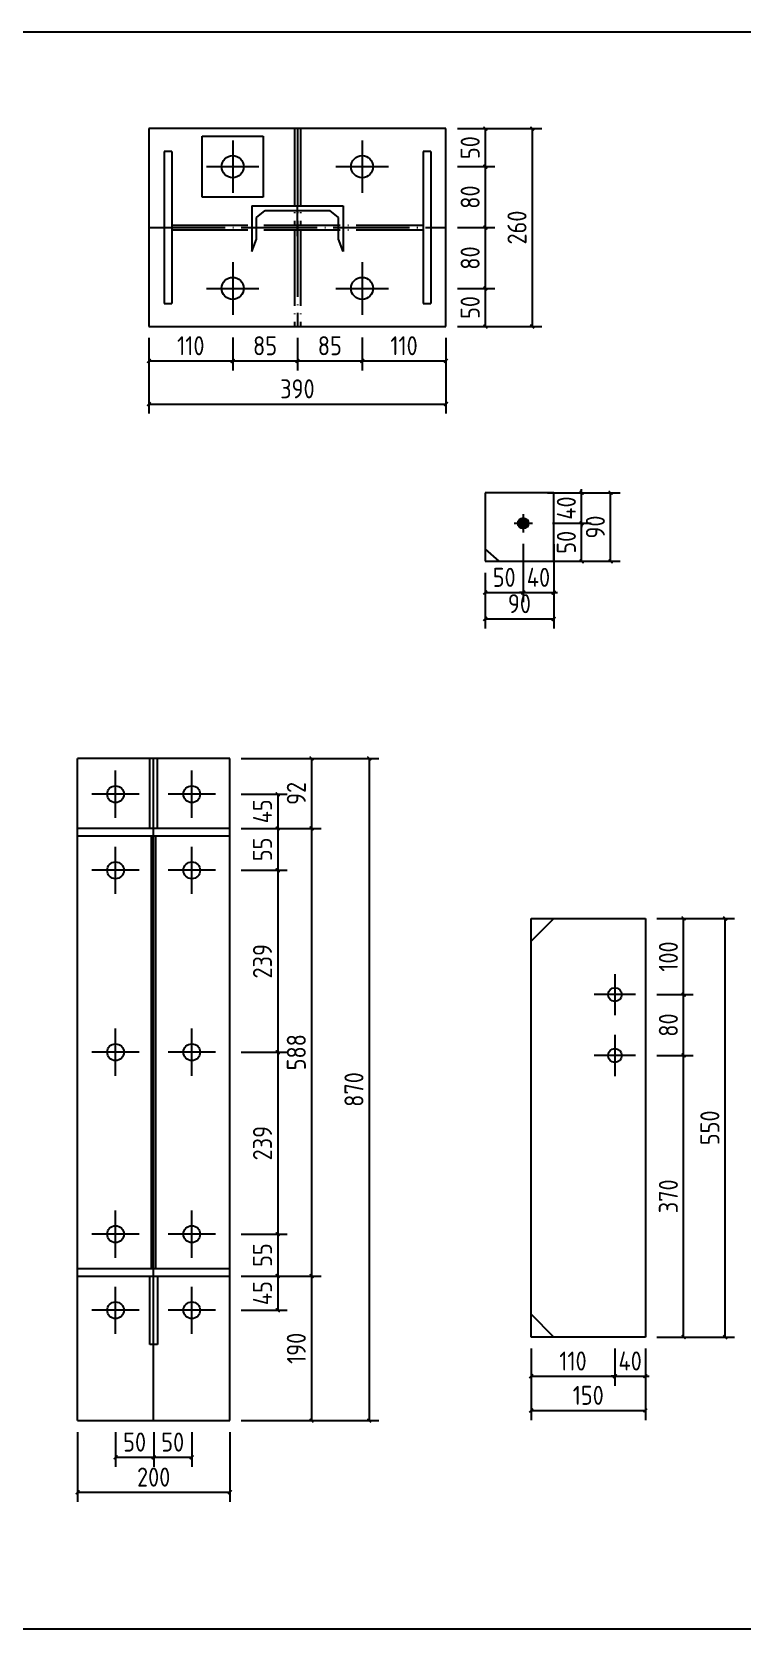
# Model space of a CAD drawing. Extents: x 810015 to 1451442, y -271755 to 145013.
# Drawn here: x 911806 to 930453, y 21887 to 63852 of the extents above; entities that cross this region are included whole.
import ezdxf

# ---------------------------------------------------------------- set-up
doc = ezdxf.new("R2010")
doc.units = 0
doc.header["$LTSCALE"] = 1000
doc.header["$MEASUREMENT"] = 0
doc.linetypes.add('DOTE', pattern=[2.42, 2, -0.2, 0.02, -0.2])
doc.styles.get("Standard").update_dxf_attribs({"font": 'gbenor.shx', "bigfont": 'gbcbig.shx'})
doc.dimstyles.get("Standard").update_dxf_attribs({"dimscale": 100, "dimtxt": 2.5, "dimasz": 1, "dimexe": 2.5, "dimexo": 3, "dimgap": 1.5, "dimtad": 1, "dimdec": 0, "dimzin": 0, "dimdsep": 46, "dimtxsty": 'Standard', "dimblk": 'ARCHTICK', "dimcen": 0.09, "dimadec": 0, "dimazin": 0, "dimtfac": 1, "dimtdec": 0, "dimtix": 1, "dimtmove": 2, "dimatfit": 3, "dimfxl": 1, "dimtolj": 1, "dimtzin": 0, "dimarcsym": 0})

# ---------------------------------------------------------------- blocks, each defined once
blk = doc.blocks.new('_ArchTick')
at = {"color": 0, "linetype": 'ByBlock', "const_width": 0.4}
blk.add_lwpolyline([(-0.5, -0.5), (0.5, 0.5)], dxfattribs=at)
blk = doc.blocks.new('*D1010')
at = {"color": 0, "lineweight": -2}
for p, q in [((925477, 50942), (926489, 50942)), ((926239, 49942), (926239, 50942)), ((925477, 49942), (926489, 49942))]:
    blk.add_line(p, q, dxfattribs=at)
at = {"layer": 'Defpoints', "color": 0}
for p in [(925177, 50942), (926239, 50942), (925177, 49942)]:
    blk.add_point(p, dxfattribs=at)
at = {"color": 0, "lineweight": -2, "xscale": 100, "yscale": 100, "zscale": 100}
for p, rotation in [((926239, 50942), 90), ((926239, 49942), 270)]:
    blk.add_blockref('_ArchTick', p, dxfattribs=dict(at, rotation=rotation))
at = {"color": 0, "insert": (925839, 50442), "char_height": 500, "attachment_point": 5, "rotation": 90}
blk.add_mtext('\\A1;50', dxfattribs=at)
blk = doc.blocks.new('*D1011')
at = {"color": 0, "lineweight": -2}
for p, q in [((925347, 51742), (926489, 51742)), ((926239, 51742), (926239, 51842)), ((926239, 50942), (926239, 51742)), ((925985, 50942), (925989, 50942)), ((926239, 50942), (926239, 50842))]:
    blk.add_line(p, q, dxfattribs=at)
at = {"layer": 'Defpoints', "color": 0}
for p in [(925047, 51742), (926239, 51742), (926285, 50942)]:
    blk.add_point(p, dxfattribs=at)
at = {"color": 0, "lineweight": -2, "xscale": 100, "yscale": 100, "zscale": 100}
for p, rotation in [((926239, 51742), 270), ((926239, 50942), 90)]:
    blk.add_blockref('_ArchTick', p, dxfattribs=dict(at, rotation=rotation))
at = {"color": 0, "insert": (925839, 51342), "char_height": 500, "attachment_point": 5, "rotation": 90}
blk.add_mtext('\\A1;40', dxfattribs=at)
blk = doc.blocks.new('*D1012')
at = {"color": 0, "lineweight": -2}
for p, q in [((924707, 50402), (924707, 48871)), ((923707, 49642), (923707, 48871)), ((923707, 49121), (924707, 49121))]:
    blk.add_line(p, q, dxfattribs=at)
at = {"layer": 'Defpoints', "color": 0}
for p in [(924707, 50702), (923707, 49942), (924707, 49121)]:
    blk.add_point(p, dxfattribs=at)
at = {"color": 0, "lineweight": -2, "xscale": 100, "yscale": 100, "zscale": 100, "rotation": 180}
blk.add_blockref('_ArchTick', (923707, 49121), dxfattribs=at)
at = {"color": 0, "lineweight": -2, "xscale": 100, "yscale": 100, "zscale": 100}
blk.add_blockref('_ArchTick', (924707, 49121), dxfattribs=at)
at = {"color": 0, "insert": (924207, 49521), "char_height": 500, "attachment_point": 5}
blk.add_mtext('\\A1;50', dxfattribs=at)
blk = doc.blocks.new('*D1013')
at = {"color": 0, "lineweight": -2}
for p, q in [((924707, 50402), (924707, 48871)), ((925507, 50389), (925507, 48871)), ((924707, 49121), (924607, 49121)), ((924707, 49121), (925507, 49121)), ((925507, 49121), (925607, 49121))]:
    blk.add_line(p, q, dxfattribs=at)
at = {"layer": 'Defpoints', "color": 0}
for p in [(924707, 50702), (925507, 50689), (925507, 49121)]:
    blk.add_point(p, dxfattribs=at)
at = {"color": 0, "lineweight": -2, "xscale": 100, "yscale": 100, "zscale": 100}
blk.add_blockref('_ArchTick', (924707, 49121), dxfattribs=at)
at = {"color": 0, "lineweight": -2, "xscale": 100, "yscale": 100, "zscale": 100, "rotation": 180}
blk.add_blockref('_ArchTick', (925507, 49121), dxfattribs=at)
at = {"color": 0, "insert": (925107, 49521), "char_height": 500, "attachment_point": 5}
blk.add_mtext('\\A1;40', dxfattribs=at)
blk = doc.blocks.new('*D294')
at = {"color": 0, "lineweight": -2}
for p, q in [((923707, 49642), (923707, 48179)), ((925507, 49789), (925507, 48179)), ((923707, 48429), (925507, 48429))]:
    blk.add_line(p, q, dxfattribs=at)
at = {"layer": 'Defpoints', "color": 0}
for p in [(923707, 49942), (925507, 50089), (925507, 48429)]:
    blk.add_point(p, dxfattribs=at)
at = {"color": 0, "lineweight": -2, "xscale": 100, "yscale": 100, "zscale": 100, "rotation": 180}
blk.add_blockref('_ArchTick', (923707, 48429), dxfattribs=at)
at = {"color": 0, "lineweight": -2, "xscale": 100, "yscale": 100, "zscale": 100}
blk.add_blockref('_ArchTick', (925507, 48429), dxfattribs=at)
at = {"color": 0, "insert": (924607, 48829), "char_height": 500, "attachment_point": 5}
blk.add_mtext('\\A1;90', dxfattribs=at)
blk = doc.blocks.new('*D1014')
at = {"color": 0, "lineweight": -2}
for p, q in [((925655, 51742), (927251, 51742)), ((927001, 49942), (927001, 51742)), ((925655, 49942), (927251, 49942))]:
    blk.add_line(p, q, dxfattribs=at)
at = {"layer": 'Defpoints', "color": 0}
for p in [(925355, 51742), (927001, 51742), (925355, 49942)]:
    blk.add_point(p, dxfattribs=at)
at = {"color": 0, "lineweight": -2, "xscale": 100, "yscale": 100, "zscale": 100}
for p, rotation in [((927001, 51742), 90), ((927001, 49942), 270)]:
    blk.add_blockref('_ArchTick', p, dxfattribs=dict(at, rotation=rotation))
at = {"color": 0, "insert": (926601, 50842), "char_height": 500, "attachment_point": 5, "rotation": 90}
blk.add_mtext('\\A1;90', dxfattribs=at)
blk = doc.blocks.new('*D1020')
at = {"color": 0, "lineweight": -2}
for p, q in [((917302, 43823), (918509, 43823)), ((918259, 43823), (918259, 42923)), ((917302, 42923), (918509, 42923))]:
    blk.add_line(p, q, dxfattribs=at)
at = {"layer": 'Defpoints', "color": 0}
for p in [(917002, 43823), (917002, 42923), (918259, 42923)]:
    blk.add_point(p, dxfattribs=at)
at = {"color": 0, "lineweight": -2, "xscale": 100, "yscale": 100, "zscale": 100}
for p, rotation in [((918259, 43823), 90), ((918259, 42923), 270)]:
    blk.add_blockref('_ArchTick', p, dxfattribs=dict(at, rotation=rotation))
at = {"color": 0, "insert": (917859, 43373), "char_height": 500, "attachment_point": 5, "rotation": 90}
blk.add_mtext('\\A1;45', dxfattribs=at)
blk = doc.blocks.new('*D1021')
at = {"color": 0, "lineweight": -2}
for p, q in [((917302, 42923), (918509, 42923)), ((918259, 42923), (918259, 41823)), ((917302, 41823), (918509, 41823))]:
    blk.add_line(p, q, dxfattribs=at)
at = {"layer": 'Defpoints', "color": 0}
for p in [(917002, 42923), (917002, 41823), (918259, 41823)]:
    blk.add_point(p, dxfattribs=at)
at = {"color": 0, "lineweight": -2, "xscale": 100, "yscale": 100, "zscale": 100}
for p, rotation in [((918259, 42923), 90), ((918259, 41823), 270)]:
    blk.add_blockref('_ArchTick', p, dxfattribs=dict(at, rotation=rotation))
at = {"color": 0, "insert": (917859, 42373), "char_height": 500, "attachment_point": 5, "rotation": 90}
blk.add_mtext('\\A1;55', dxfattribs=at)
blk = doc.blocks.new('*D296')
at = {"color": 0, "lineweight": -2}
for p, q in [((917302, 41823), (918509, 41823)), ((918259, 41823), (918259, 37043)), ((917302, 37043), (918509, 37043))]:
    blk.add_line(p, q, dxfattribs=at)
at = {"layer": 'Defpoints', "color": 0}
for p in [(917002, 41823), (917002, 37043), (918259, 37043)]:
    blk.add_point(p, dxfattribs=at)
at = {"color": 0, "lineweight": -2, "xscale": 100, "yscale": 100, "zscale": 100}
for p, rotation in [((918259, 41823), 90), ((918259, 37043), 270)]:
    blk.add_blockref('_ArchTick', p, dxfattribs=dict(at, rotation=rotation))
at = {"color": 0, "insert": (917859, 39433), "char_height": 500, "attachment_point": 5, "rotation": 90}
blk.add_mtext('\\A1;239', dxfattribs=at)
blk = doc.blocks.new('*D297')
at = {"color": 0, "lineweight": -2}
for p, q in [((917302, 37043), (918509, 37043)), ((918259, 37043), (918259, 32263)), ((917302, 32263), (918509, 32263))]:
    blk.add_line(p, q, dxfattribs=at)
at = {"layer": 'Defpoints', "color": 0}
for p in [(917002, 37043), (917002, 32263), (918259, 32263)]:
    blk.add_point(p, dxfattribs=at)
at = {"color": 0, "lineweight": -2, "xscale": 100, "yscale": 100, "zscale": 100}
for p, rotation in [((918259, 37043), 90), ((918259, 32263), 270)]:
    blk.add_blockref('_ArchTick', p, dxfattribs=dict(at, rotation=rotation))
at = {"color": 0, "insert": (917859, 34653), "char_height": 500, "attachment_point": 5, "rotation": 90}
blk.add_mtext('\\A1;239', dxfattribs=at)
blk = doc.blocks.new('*D1022')
at = {"color": 0, "lineweight": -2}
for p, q in [((917302, 32263), (918509, 32263)), ((918259, 32263), (918259, 31163)), ((917302, 31163), (918509, 31163))]:
    blk.add_line(p, q, dxfattribs=at)
at = {"layer": 'Defpoints', "color": 0}
for p in [(917002, 32263), (917002, 31163), (918259, 31163)]:
    blk.add_point(p, dxfattribs=at)
at = {"color": 0, "lineweight": -2, "xscale": 100, "yscale": 100, "zscale": 100}
for p, rotation in [((918259, 32263), 90), ((918259, 31163), 270)]:
    blk.add_blockref('_ArchTick', p, dxfattribs=dict(at, rotation=rotation))
at = {"color": 0, "insert": (917859, 31713), "char_height": 500, "attachment_point": 5, "rotation": 90}
blk.add_mtext('\\A1;55', dxfattribs=at)
blk = doc.blocks.new('*D1023')
at = {"color": 0, "lineweight": -2}
for p, q in [((917302, 31163), (918509, 31163)), ((918259, 31163), (918259, 30263)), ((917302, 30263), (918509, 30263))]:
    blk.add_line(p, q, dxfattribs=at)
at = {"layer": 'Defpoints', "color": 0}
for p in [(917002, 31163), (917002, 30263), (918259, 30263)]:
    blk.add_point(p, dxfattribs=at)
at = {"color": 0, "lineweight": -2, "xscale": 100, "yscale": 100, "zscale": 100}
for p, rotation in [((918259, 31163), 90), ((918259, 30263), 270)]:
    blk.add_blockref('_ArchTick', p, dxfattribs=dict(at, rotation=rotation))
at = {"color": 0, "insert": (917859, 30713), "char_height": 500, "attachment_point": 5, "rotation": 90}
blk.add_mtext('\\A1;45', dxfattribs=at)
blk = doc.blocks.new('*D1024')
at = {"color": 0, "lineweight": -2}
for p, q in [((917302, 44763), (919398, 44763)), ((919148, 44763), (919148, 42923)), ((917302, 42923), (919398, 42923))]:
    blk.add_line(p, q, dxfattribs=at)
at = {"layer": 'Defpoints', "color": 0}
for p in [(917002, 44763), (917002, 42923), (919148, 42923)]:
    blk.add_point(p, dxfattribs=at)
at = {"color": 0, "lineweight": -2, "xscale": 100, "yscale": 100, "zscale": 100}
for p, rotation in [((919148, 44763), 90), ((919148, 42923), 270)]:
    blk.add_blockref('_ArchTick', p, dxfattribs=dict(at, rotation=rotation))
at = {"color": 0, "insert": (918748, 43843), "char_height": 500, "attachment_point": 5, "rotation": 90}
blk.add_mtext('\\A1;92', dxfattribs=at)
blk = doc.blocks.new('*D298')
at = {"color": 0, "lineweight": -2}
for p, q in [((917302, 42923), (919398, 42923)), ((919148, 42923), (919148, 31163)), ((917302, 31163), (919398, 31163))]:
    blk.add_line(p, q, dxfattribs=at)
at = {"layer": 'Defpoints', "color": 0}
for p in [(917002, 42923), (917002, 31163), (919148, 31163)]:
    blk.add_point(p, dxfattribs=at)
at = {"color": 0, "lineweight": -2, "xscale": 100, "yscale": 100, "zscale": 100}
for p, rotation in [((919148, 42923), 90), ((919148, 31163), 270)]:
    blk.add_blockref('_ArchTick', p, dxfattribs=dict(at, rotation=rotation))
at = {"color": 0, "insert": (918748, 37043), "char_height": 500, "attachment_point": 5, "rotation": 90}
blk.add_mtext('\\A1;588', dxfattribs=at)
blk = doc.blocks.new('*D1025')
at = {"color": 0, "lineweight": -2}
for p, q in [((917302, 31163), (919398, 31163)), ((919148, 31163), (919148, 27363)), ((917302, 27363), (919398, 27363))]:
    blk.add_line(p, q, dxfattribs=at)
at = {"layer": 'Defpoints', "color": 0}
for p in [(917002, 31163), (917002, 27363), (919148, 27363)]:
    blk.add_point(p, dxfattribs=at)
at = {"color": 0, "lineweight": -2, "xscale": 100, "yscale": 100, "zscale": 100}
for p, rotation in [((919148, 31163), 90), ((919148, 27363), 270)]:
    blk.add_blockref('_ArchTick', p, dxfattribs=dict(at, rotation=rotation))
at = {"color": 0, "insert": (918748, 29263), "char_height": 500, "attachment_point": 5, "rotation": 90}
blk.add_mtext('\\A1;190', dxfattribs=at)
blk = doc.blocks.new('*D1026')
at = {"color": 0, "lineweight": -2}
for p, q in [((914002, 27063), (914002, 26150)), ((915002, 27063), (915002, 26150)), ((914002, 26400), (915002, 26400))]:
    blk.add_line(p, q, dxfattribs=at)
at = {"layer": 'Defpoints', "color": 0}
for p in [(914002, 27363), (915002, 27363), (915002, 26400)]:
    blk.add_point(p, dxfattribs=at)
at = {"color": 0, "lineweight": -2, "xscale": 100, "yscale": 100, "zscale": 100, "rotation": 180}
blk.add_blockref('_ArchTick', (914002, 26400), dxfattribs=at)
at = {"color": 0, "lineweight": -2, "xscale": 100, "yscale": 100, "zscale": 100}
blk.add_blockref('_ArchTick', (915002, 26400), dxfattribs=at)
at = {"color": 0, "insert": (914502, 26800), "char_height": 500, "attachment_point": 5}
blk.add_mtext('\\A1;50', dxfattribs=at)
blk = doc.blocks.new('*D1027')
at = {"color": 0, "lineweight": -2}
for p, q in [((915002, 27063), (915002, 26150)), ((916002, 27063), (916002, 26150)), ((915002, 26400), (916002, 26400))]:
    blk.add_line(p, q, dxfattribs=at)
at = {"layer": 'Defpoints', "color": 0}
for p in [(915002, 27363), (916002, 27363), (916002, 26400)]:
    blk.add_point(p, dxfattribs=at)
at = {"color": 0, "lineweight": -2, "xscale": 100, "yscale": 100, "zscale": 100, "rotation": 180}
blk.add_blockref('_ArchTick', (915002, 26400), dxfattribs=at)
at = {"color": 0, "lineweight": -2, "xscale": 100, "yscale": 100, "zscale": 100}
blk.add_blockref('_ArchTick', (916002, 26400), dxfattribs=at)
at = {"color": 0, "insert": (915502, 26800), "char_height": 500, "attachment_point": 5}
blk.add_mtext('\\A1;50', dxfattribs=at)
blk = doc.blocks.new('*D1028')
at = {"color": 0, "lineweight": -2}
for p, q in [((914877, 55812), (914877, 54957)), ((917077, 55812), (917077, 54957)), ((914877, 55207), (917077, 55207))]:
    blk.add_line(p, q, dxfattribs=at)
at = {"layer": 'Defpoints', "color": 0}
for p in [(914877, 56112), (917077, 56112), (917077, 55207)]:
    blk.add_point(p, dxfattribs=at)
at = {"color": 0, "lineweight": -2, "xscale": 100, "yscale": 100, "zscale": 100, "rotation": 180}
blk.add_blockref('_ArchTick', (914877, 55207), dxfattribs=at)
at = {"color": 0, "lineweight": -2, "xscale": 100, "yscale": 100, "zscale": 100}
blk.add_blockref('_ArchTick', (917077, 55207), dxfattribs=at)
at = {"color": 0, "insert": (915977, 55607), "char_height": 500, "attachment_point": 5}
blk.add_mtext('\\A1;110', dxfattribs=at)
blk = doc.blocks.new('*D1029')
at = {"color": 0, "lineweight": -2}
for p, q in [((917077, 55822), (917077, 54957)), ((918777, 55812), (918777, 54957)), ((917077, 55207), (918777, 55207))]:
    blk.add_line(p, q, dxfattribs=at)
at = {"layer": 'Defpoints', "color": 0}
for p in [(917077, 56122), (918777, 56112), (918777, 55207)]:
    blk.add_point(p, dxfattribs=at)
at = {"color": 0, "lineweight": -2, "xscale": 100, "yscale": 100, "zscale": 100, "rotation": 180}
blk.add_blockref('_ArchTick', (917077, 55207), dxfattribs=at)
at = {"color": 0, "lineweight": -2, "xscale": 100, "yscale": 100, "zscale": 100}
blk.add_blockref('_ArchTick', (918777, 55207), dxfattribs=at)
at = {"color": 0, "insert": (917927, 55607), "char_height": 500, "attachment_point": 5}
blk.add_mtext('\\A1;85', dxfattribs=at)
blk = doc.blocks.new('*D1030')
at = {"color": 0, "lineweight": -2}
for p, q in [((920477, 55822), (920477, 54957)), ((918777, 55812), (918777, 54957)), ((918777, 55207), (920477, 55207))]:
    blk.add_line(p, q, dxfattribs=at)
at = {"layer": 'Defpoints', "color": 0}
for p in [(918777, 56112), (920477, 56122), (920477, 55207)]:
    blk.add_point(p, dxfattribs=at)
at = {"color": 0, "lineweight": -2, "xscale": 100, "yscale": 100, "zscale": 100, "rotation": 180}
blk.add_blockref('_ArchTick', (918777, 55207), dxfattribs=at)
at = {"color": 0, "lineweight": -2, "xscale": 100, "yscale": 100, "zscale": 100}
blk.add_blockref('_ArchTick', (920477, 55207), dxfattribs=at)
at = {"color": 0, "insert": (919627, 55607), "char_height": 500, "attachment_point": 5}
blk.add_mtext('\\A1;85', dxfattribs=at)
blk = doc.blocks.new('*D1031')
at = {"color": 0, "lineweight": -2}
for p, q in [((920477, 55812), (920477, 54957)), ((922677, 55812), (922677, 54957)), ((920477, 55207), (922677, 55207))]:
    blk.add_line(p, q, dxfattribs=at)
at = {"layer": 'Defpoints', "color": 0}
for p in [(920477, 56112), (922677, 56112), (922677, 55207)]:
    blk.add_point(p, dxfattribs=at)
at = {"color": 0, "lineweight": -2, "xscale": 100, "yscale": 100, "zscale": 100, "rotation": 180}
blk.add_blockref('_ArchTick', (920477, 55207), dxfattribs=at)
at = {"color": 0, "lineweight": -2, "xscale": 100, "yscale": 100, "zscale": 100}
blk.add_blockref('_ArchTick', (922677, 55207), dxfattribs=at)
at = {"color": 0, "insert": (921577, 55607), "char_height": 500, "attachment_point": 5}
blk.add_mtext('\\A1;110', dxfattribs=at)
blk = doc.blocks.new('*D299')
at = {"color": 0, "lineweight": -2}
for p, q in [((922977, 57112), (923963, 57112)), ((923713, 56112), (923713, 57112)), ((922977, 56112), (923963, 56112))]:
    blk.add_line(p, q, dxfattribs=at)
at = {"layer": 'Defpoints', "color": 0}
for p in [(922677, 57112), (923713, 57112), (922677, 56112)]:
    blk.add_point(p, dxfattribs=at)
at = {"color": 0, "lineweight": -2, "xscale": 100, "yscale": 100, "zscale": 100}
for p, rotation in [((923713, 57112), 90), ((923713, 56112), 270)]:
    blk.add_blockref('_ArchTick', p, dxfattribs=dict(at, rotation=rotation))
at = {"color": 0, "insert": (923313, 56612), "char_height": 500, "attachment_point": 5, "rotation": 90}
blk.add_mtext('\\A1;50', dxfattribs=at)
blk = doc.blocks.new('*D1032')
at = {"color": 0, "lineweight": -2}
for p, q in [((922977, 58712), (923963, 58712)), ((923713, 57112), (923713, 58712)), ((922977, 57112), (923963, 57112))]:
    blk.add_line(p, q, dxfattribs=at)
at = {"layer": 'Defpoints', "color": 0}
for p in [(922677, 58712), (923713, 58712), (922677, 57112)]:
    blk.add_point(p, dxfattribs=at)
at = {"color": 0, "lineweight": -2, "xscale": 100, "yscale": 100, "zscale": 100}
for p, rotation in [((923713, 58712), 90), ((923713, 57112), 270)]:
    blk.add_blockref('_ArchTick', p, dxfattribs=dict(at, rotation=rotation))
at = {"color": 0, "insert": (923313, 57912), "char_height": 500, "attachment_point": 5, "rotation": 90}
blk.add_mtext('\\A1;80', dxfattribs=at)
blk = doc.blocks.new('*D1033')
at = {"color": 0, "lineweight": -2}
for p, q in [((922977, 60312), (923963, 60312)), ((923713, 58712), (923713, 60312)), ((922977, 58712), (923963, 58712))]:
    blk.add_line(p, q, dxfattribs=at)
at = {"layer": 'Defpoints', "color": 0}
for p in [(922677, 60312), (923713, 60312), (922677, 58712)]:
    blk.add_point(p, dxfattribs=at)
at = {"color": 0, "lineweight": -2, "xscale": 100, "yscale": 100, "zscale": 100}
for p, rotation in [((923713, 60312), 90), ((923713, 58712), 270)]:
    blk.add_blockref('_ArchTick', p, dxfattribs=dict(at, rotation=rotation))
at = {"color": 0, "insert": (923313, 59512), "char_height": 500, "attachment_point": 5, "rotation": 90}
blk.add_mtext('\\A1;80', dxfattribs=at)
blk = doc.blocks.new('*D1034')
at = {"color": 0, "lineweight": -2}
for p, q in [((922977, 61312), (923963, 61312)), ((923713, 60312), (923713, 61312)), ((922977, 60312), (923963, 60312))]:
    blk.add_line(p, q, dxfattribs=at)
at = {"layer": 'Defpoints', "color": 0}
for p in [(922677, 61312), (923713, 61312), (922677, 60312)]:
    blk.add_point(p, dxfattribs=at)
at = {"color": 0, "lineweight": -2, "xscale": 100, "yscale": 100, "zscale": 100}
for p, rotation in [((923713, 61312), 90), ((923713, 60312), 270)]:
    blk.add_blockref('_ArchTick', p, dxfattribs=dict(at, rotation=rotation))
at = {"color": 0, "insert": (923313, 60812), "char_height": 500, "attachment_point": 5, "rotation": 90}
blk.add_mtext('\\A1;50', dxfattribs=at)
blk = doc.blocks.new('*D1037')
at = {"color": 0, "lineweight": -2}
for p, q in [((924914, 29257), (924914, 28280)), ((927114, 29257), (927114, 28280)), ((924914, 28530), (927114, 28530))]:
    blk.add_line(p, q, dxfattribs=at)
at = {"layer": 'Defpoints', "color": 0}
for p in [(924914, 29557), (927114, 29557), (927114, 28530)]:
    blk.add_point(p, dxfattribs=at)
at = {"color": 0, "lineweight": -2, "xscale": 100, "yscale": 100, "zscale": 100, "rotation": 180}
blk.add_blockref('_ArchTick', (924914, 28530), dxfattribs=at)
at = {"color": 0, "lineweight": -2, "xscale": 100, "yscale": 100, "zscale": 100}
blk.add_blockref('_ArchTick', (927114, 28530), dxfattribs=at)
at = {"color": 0, "insert": (926014, 28930), "char_height": 500, "attachment_point": 5}
blk.add_mtext('\\A1;110', dxfattribs=at)
blk = doc.blocks.new('*D1038')
at = {"color": 0, "lineweight": -2}
for p, q in [((927114, 29257), (927114, 28280)), ((927914, 29257), (927914, 28280)), ((927114, 28530), (927014, 28530)), ((927114, 28530), (927914, 28530)), ((927914, 28530), (928014, 28530))]:
    blk.add_line(p, q, dxfattribs=at)
at = {"layer": 'Defpoints', "color": 0}
for p in [(927114, 29557), (927914, 29557), (927914, 28530)]:
    blk.add_point(p, dxfattribs=at)
at = {"color": 0, "lineweight": -2, "xscale": 100, "yscale": 100, "zscale": 100}
blk.add_blockref('_ArchTick', (927114, 28530), dxfattribs=at)
at = {"color": 0, "lineweight": -2, "xscale": 100, "yscale": 100, "zscale": 100, "rotation": 180}
blk.add_blockref('_ArchTick', (927914, 28530), dxfattribs=at)
at = {"color": 0, "insert": (927514, 28930), "char_height": 500, "attachment_point": 5}
blk.add_mtext('\\A1;40', dxfattribs=at)
blk = doc.blocks.new('*D305')
at = {"color": 0, "lineweight": -2}
for p, q in [((924914, 29257), (924914, 27378)), ((927914, 29257), (927914, 27378)), ((924914, 27628), (927914, 27628))]:
    blk.add_line(p, q, dxfattribs=at)
at = {"layer": 'Defpoints', "color": 0}
for p in [(924914, 29557), (927914, 29557), (927914, 27628)]:
    blk.add_point(p, dxfattribs=at)
at = {"color": 0, "lineweight": -2, "xscale": 100, "yscale": 100, "zscale": 100, "rotation": 180}
blk.add_blockref('_ArchTick', (924914, 27628), dxfattribs=at)
at = {"color": 0, "lineweight": -2, "xscale": 100, "yscale": 100, "zscale": 100}
blk.add_blockref('_ArchTick', (927914, 27628), dxfattribs=at)
at = {"color": 0, "insert": (926414, 28028), "char_height": 500, "attachment_point": 5}
blk.add_mtext('\\A1;150', dxfattribs=at)
blk = doc.blocks.new('*D306')
at = {"color": 0, "lineweight": -2}
for p, q in [((928214, 36957), (929168, 36957)), ((928918, 29557), (928918, 36957)), ((928214, 29557), (929168, 29557))]:
    blk.add_line(p, q, dxfattribs=at)
at = {"layer": 'Defpoints', "color": 0}
for p in [(927914, 36957), (928918, 36957), (927914, 29557)]:
    blk.add_point(p, dxfattribs=at)
at = {"color": 0, "lineweight": -2, "xscale": 100, "yscale": 100, "zscale": 100}
for p, rotation in [((928918, 36957), 90), ((928918, 29557), 270)]:
    blk.add_blockref('_ArchTick', p, dxfattribs=dict(at, rotation=rotation))
at = {"color": 0, "insert": (928518, 33257), "char_height": 500, "attachment_point": 5, "rotation": 90}
blk.add_mtext('\\A1;370', dxfattribs=at)
blk = doc.blocks.new('*D307')
at = {"color": 0, "lineweight": -2}
for p, q in [((928214, 38557), (929168, 38557)), ((928918, 36957), (928918, 38557)), ((928214, 36957), (929168, 36957))]:
    blk.add_line(p, q, dxfattribs=at)
at = {"layer": 'Defpoints', "color": 0}
for p in [(927914, 38557), (928918, 38557), (927914, 36957)]:
    blk.add_point(p, dxfattribs=at)
at = {"color": 0, "lineweight": -2, "xscale": 100, "yscale": 100, "zscale": 100}
for p, rotation in [((928918, 38557), 90), ((928918, 36957), 270)]:
    blk.add_blockref('_ArchTick', p, dxfattribs=dict(at, rotation=rotation))
at = {"color": 0, "insert": (928518, 37757), "char_height": 500, "attachment_point": 5, "rotation": 90}
blk.add_mtext('\\A1;80', dxfattribs=at)
blk = doc.blocks.new('*D1039')
at = {"color": 0, "lineweight": -2}
for p, q in [((928214, 40557), (929168, 40557)), ((928918, 38557), (928918, 40557)), ((928214, 38557), (929168, 38557))]:
    blk.add_line(p, q, dxfattribs=at)
at = {"layer": 'Defpoints', "color": 0}
for p in [(927914, 40557), (928918, 40557), (927914, 38557)]:
    blk.add_point(p, dxfattribs=at)
at = {"color": 0, "lineweight": -2, "xscale": 100, "yscale": 100, "zscale": 100}
for p, rotation in [((928918, 40557), 90), ((928918, 38557), 270)]:
    blk.add_blockref('_ArchTick', p, dxfattribs=dict(at, rotation=rotation))
at = {"color": 0, "insert": (928518, 39557), "char_height": 500, "attachment_point": 5, "rotation": 90}
blk.add_mtext('\\A1;100', dxfattribs=at)
blk = doc.blocks.new('*D308')
at = {"color": 0, "lineweight": -2}
for p, q in [((928214, 40557), (930258, 40557)), ((930008, 29557), (930008, 40557)), ((928214, 29557), (930258, 29557))]:
    blk.add_line(p, q, dxfattribs=at)
at = {"layer": 'Defpoints', "color": 0}
for p in [(927914, 40557), (930008, 40557), (927914, 29557)]:
    blk.add_point(p, dxfattribs=at)
at = {"color": 0, "lineweight": -2, "xscale": 100, "yscale": 100, "zscale": 100}
for p, rotation in [((930008, 40557), 90), ((930008, 29557), 270)]:
    blk.add_blockref('_ArchTick', p, dxfattribs=dict(at, rotation=rotation))
at = {"color": 0, "insert": (929608, 35057), "char_height": 500, "attachment_point": 5, "rotation": 90}
blk.add_mtext('\\A1;550', dxfattribs=at)
blk = doc.blocks.new('*D422')
at = {"color": 0, "lineweight": -2}
for p, q in [((914877, 55812), (914877, 53824)), ((922677, 55812), (922677, 53824)), ((914877, 54074), (922677, 54074))]:
    blk.add_line(p, q, dxfattribs=at)
at = {"layer": 'Defpoints', "color": 0}
for p in [(914877, 56112), (922677, 56112), (922677, 54074)]:
    blk.add_point(p, dxfattribs=at)
at = {"color": 0, "lineweight": -2, "xscale": 100, "yscale": 100, "zscale": 100, "rotation": 180}
blk.add_blockref('_ArchTick', (914877, 54074), dxfattribs=at)
at = {"color": 0, "lineweight": -2, "xscale": 100, "yscale": 100, "zscale": 100}
blk.add_blockref('_ArchTick', (922677, 54074), dxfattribs=at)
at = {"color": 0, "insert": (918777, 54474), "char_height": 500, "attachment_point": 5}
blk.add_mtext('\\A1;390', dxfattribs=at)
blk = doc.blocks.new('*D1224')
at = {"color": 0, "lineweight": -2}
for p, q in [((922999, 61312), (925193, 61312)), ((924943, 61312), (924943, 56112)), ((922999, 56112), (925193, 56112))]:
    blk.add_line(p, q, dxfattribs=at)
at = {"layer": 'Defpoints', "color": 0}
for p in [(922699, 61312), (922699, 56112), (924943, 56112)]:
    blk.add_point(p, dxfattribs=at)
at = {"color": 0, "lineweight": -2, "xscale": 100, "yscale": 100, "zscale": 100}
for p, rotation in [((924943, 61312), 90), ((924943, 56112), 270)]:
    blk.add_blockref('_ArchTick', p, dxfattribs=dict(at, rotation=rotation))
at = {"color": 0, "insert": (924543, 58712), "char_height": 500, "attachment_point": 5, "rotation": 90}
blk.add_mtext('\\A1;260', dxfattribs=at)
blk = doc.blocks.new('*D423')
at = {"color": 0, "lineweight": -2}
for p, q in [((917302, 44763), (920912, 44763)), ((920662, 44763), (920662, 27363)), ((917302, 27363), (920912, 27363))]:
    blk.add_line(p, q, dxfattribs=at)
at = {"layer": 'Defpoints', "color": 0}
for p in [(917002, 44763), (917002, 27363), (920662, 27363)]:
    blk.add_point(p, dxfattribs=at)
at = {"color": 0, "lineweight": -2, "xscale": 100, "yscale": 100, "zscale": 100}
for p, rotation in [((920662, 44763), 90), ((920662, 27363), 270)]:
    blk.add_blockref('_ArchTick', p, dxfattribs=dict(at, rotation=rotation))
at = {"color": 0, "insert": (920262, 36063), "char_height": 500, "attachment_point": 5, "rotation": 90}
blk.add_mtext('\\A1;870', dxfattribs=at)
blk = doc.blocks.new('*D1225')
at = {"color": 0, "lineweight": -2}
for p, q in [((913002, 27063), (913002, 25230)), ((917002, 27063), (917002, 25230)), ((913002, 25480), (917002, 25480))]:
    blk.add_line(p, q, dxfattribs=at)
at = {"layer": 'Defpoints', "color": 0}
for p in [(913002, 27363), (917002, 27363), (917002, 25480)]:
    blk.add_point(p, dxfattribs=at)
at = {"color": 0, "lineweight": -2, "xscale": 100, "yscale": 100, "zscale": 100, "rotation": 180}
blk.add_blockref('_ArchTick', (913002, 25480), dxfattribs=at)
at = {"color": 0, "lineweight": -2, "xscale": 100, "yscale": 100, "zscale": 100}
blk.add_blockref('_ArchTick', (917002, 25480), dxfattribs=at)
at = {"color": 0, "insert": (915002, 25880), "char_height": 500, "attachment_point": 5}
blk.add_mtext('\\A1;200', dxfattribs=at)

msp = doc.modelspace()

# ---------------------------------------------------------------- hatches: boundary and pattern name
h = msp.add_hatch()
h.set_pattern_fill('ANSI31', color=256, scale=20, style=0)
h.set_pattern_definition([(45, (469257.036, -106684.046), (-22.4506403, 22.4506403), [])])
h.paths.add_polyline_path([(924707, 51082, 0.4142136), (924567, 50942), (924707, 50942)])
h.paths.add_polyline_path([(924707, 50942), (924567, 50942, 0.4142136), (924707, 50802)])
h.paths.add_polyline_path([(924847, 50942), (924707, 50942), (924707, 50802, 0.4142136)])
h.paths.add_polyline_path([(924707, 51082), (924707, 50942), (924847, 50942, 0.4142136)])

# ---------------------------------------------------------------- linework, layer by layer
at = {"color": 2}
for p, q in [((922676.8, 61312.4), (914876.8, 61312.4)), ((914876.8, 61312.4), (914876.8, 56112.4)), ((922676.8, 56112.4), (922676.8, 61312.4)), ((916276.8, 59512.4), (916276.8, 61112.4)), ((916276.8, 61112.4), (917876.8, 61112.4)), ((917876.8, 61112.4), (917876.8, 59512.4)), ((917076.8, 59512.4), (916276.8, 59512.4)), ((917876.8, 59512.4), (917076.8, 59512.4)), ((914876.8, 56112.4), (922676.8, 56112.4)), ((925507, 51742), (923707, 51742)), ((923707, 51742), (923707, 49942)), ((925507, 49942), (925507, 51742)), ((923707, 49942), (925507, 49942)), ((917001.9, 44762.6), (913001.9, 44762.6)), ((913001.9, 27362.6), (913001.9, 44762.6)), ((914901.9, 42922.6), (914901.9, 44762.6)), ((915101.9, 42922.6), (915101.9, 44762.6)), ((917001.9, 27362.6), (917001.9, 44762.6)), ((924913.6, 29557), (924913.6, 40557)), ((924913.6, 40557), (927913.6, 40557)), ((925513.6, 40557), (924913.6, 39957)), ((927913.6, 40557), (927913.6, 29557)), ((914901.9, 29362.6), (914901.9, 31162.6)), ((915101.9, 31162.6), (915101.9, 29362.6)), ((925513.6, 29557), (924913.6, 30157)), ((927913.6, 29557), (924913.6, 29557)), ((915101.9, 29362.6), (914901.9, 29362.6)), ((913001.9, 27362.6), (917001.9, 27362.6))]:
    msp.add_line(p, q, dxfattribs=at)
at = {"color": 2, "linetype": 'DOTE'}
for p, q in [((918696.8, 61312.4), (918696.8, 58772.4)), ((918856.8, 61312.4), (918856.8, 58772.4)), ((918696.8, 58652.4), (918696.8, 56112.4)), ((918856.8, 58652.4), (918856.8, 56112.4))]:
    msp.add_line(p, q, dxfattribs=at)
at = {"color": 1, "linetype": 'DOTE'}
for p, q in [((918776.8, 61312.4), (918776.8, 56112.4)), ((914876.8, 58712.4), (922676.8, 58712.4))]:
    msp.add_line(p, q, dxfattribs=at)
at = {"linetype": 'DOTE'}
for p, q in [((917076.8, 61002.4), (917076.8, 59622.4)), ((920476.8, 61002.4), (920476.8, 59622.4)), ((916386.8, 60312.4), (917766.8, 60312.4)), ((919786.8, 60312.4), (921166.8, 60312.4)), ((917076.8, 57802.4), (917076.8, 56422.4)), ((920476.8, 57802.4), (920476.8, 56422.4)), ((916386.8, 57112.4), (917766.8, 57112.4)), ((919786.8, 57112.4), (921166.8, 57112.4))]:
    msp.add_line(p, q, dxfattribs=at)
at = {"color": 4}
for p, q in [((915476.8, 60712.4), (915276.8, 60712.4)), ((915276.8, 60712.4), (915276.8, 56712.4)), ((915476.8, 60712.4), (915476.8, 56712.4)), ((922276.8, 60712.4), (922076.8, 60712.4)), ((922076.8, 60712.4), (922076.8, 56712.4)), ((922276.8, 60712.4), (922276.8, 56712.4)), ((915276.8, 56712.4), (915476.8, 56712.4)), ((922076.8, 56712.4), (922276.8, 56712.4)), ((917001.9, 42922.6), (913001.9, 42922.6)), ((917001.9, 42722.6), (913001.9, 42722.6)), ((914941.9, 31362.6), (914941.9, 42722.6)), ((915061.9, 31362.6), (915061.9, 42722.6)), ((913001.9, 31362.6), (917001.9, 31362.6)), ((913001.9, 31162.6), (917001.9, 31162.6))]:
    msp.add_line(p, q, dxfattribs=at)
at = {"color": 1}
for p, q in [((917576.8, 59281.4), (917576.8, 58081.4)), ((917576.8, 59281.4), (919976.8, 59281.4)), ((918776.8, 58801.4), (918776.8, 59281.4)), ((918776.8, 59281.4), (919357.6, 59281.4)), ((918776.8, 58481.4), (918776.8, 59281.4)), ((918776.8, 58481.4), (918776.8, 59281.4)), ((918776.8, 58481.4), (918776.8, 59281.4)), ((918776.8, 58481.4), (918776.8, 59281.4)), ((919976.8, 59281.4), (919976.8, 58081.4)), ((919976.8, 59281.4), (919976.8, 58081.4)), ((917700.1, 58977.9), (917928.1, 59161.4)), ((917700.1, 58681.4), (917700.1, 58977.9)), ((917928.1, 59161.4), (919625.6, 59161.4)), ((918776.8, 59005.7), (918776.8, 59005.7)), ((918776.8, 59005.7), (918776.8, 59005.7)), ((918776.8, 59005.7), (918776.8, 59005.7)), ((918776.8, 59005.7), (918776.8, 59005.7)), ((918776.8, 58481.4), (918776.8, 58881.4)), ((918776.8, 58481.4), (918776.8, 58881.4)), ((918776.8, 58481.4), (918776.8, 58881.4)), ((918776.8, 58481.4), (918776.8, 58881.4)), ((919853.5, 58977.9), (919625.6, 59161.4)), ((919853.5, 58681.4), (919853.5, 58977.9)), ((917576.8, 58081.4), (917700.1, 58408.4)), ((917700.1, 58408.4), (917700.1, 58681.4)), ((919853.5, 58408.4), (919853.5, 58681.4)), ((919976.8, 58081.4), (919853.5, 58408.4)), ((915001.9, 27362.6), (915001.9, 44762.6))]:
    msp.add_line(p, q, dxfattribs=at)
at = {"color": 4, "linetype": 'DOTE'}
for p, q in [((915476.8, 58772.4), (922076.8, 58772.4)), ((915476.8, 58652.4), (922076.8, 58652.4))]:
    msp.add_line(p, q, dxfattribs=at)
for p, q in [((924467, 50942), (924947, 50942)), ((924707, 51182), (924707, 50702)), ((923707, 50262), (924067, 49942)), ((914001.9, 43202.6), (914001.9, 44442.6)), ((916001.9, 43202.6), (916001.9, 44442.6)), ((914621.9, 43822.6), (913381.9, 43822.6)), ((916621.9, 43822.6), (915381.9, 43822.6)), ((914001.9, 41202.6), (914001.9, 42442.6)), ((916001.9, 41202.6), (916001.9, 42442.6)), ((914621.9, 41822.6), (913381.9, 41822.6)), ((916621.9, 41822.6), (915381.9, 41822.6)), ((927113.6, 39097), (927113.6, 38017)), ((927653.6, 38557), (926573.6, 38557)), ((914001.9, 36422.6), (914001.9, 37662.6)), ((916001.9, 36422.6), (916001.9, 37662.6)), ((927113.6, 37497), (927113.6, 36417)), ((914621.9, 37042.6), (913381.9, 37042.6)), ((916621.9, 37042.6), (915381.9, 37042.6)), ((927653.6, 36957), (926573.6, 36957)), ((914001.9, 31642.6), (914001.9, 32882.6)), ((916001.9, 31642.6), (916001.9, 32882.6)), ((914621.9, 32262.6), (913381.9, 32262.6)), ((916621.9, 32262.6), (915381.9, 32262.6)), ((914001.9, 29642.6), (914001.9, 30882.6)), ((916001.9, 29642.6), (916001.9, 30882.6)), ((914621.9, 30262.6), (913381.9, 30262.6)), ((916621.9, 30262.6), (915381.9, 30262.6))]:
    msp.add_line(p, q)
msp.add_lwpolyline([(886905.7, 63851.7), (941506.8, 63851.7), (941506.8, 21886.5), (886905.7, 21886.5)], close=True)
for centre, radius in [((917076.8, 60312.4), 290), ((920476.8, 60312.4), 290), ((917076.8, 57112.4), 290), ((920476.8, 57112.4), 290), ((924707, 50942), 140), ((914001.9, 43822.6), 220), ((916001.9, 43822.6), 220), ((914001.9, 41822.6), 220), ((916001.9, 41822.6), 220), ((927113.6, 38557), 180), ((914001.9, 37042.6), 220), ((916001.9, 37042.6), 220), ((927113.6, 36957), 180), ((914001.9, 32262.6), 220), ((916001.9, 32262.6), 220), ((914001.9, 30262.6), 220), ((916001.9, 30262.6), 220)]:
    msp.add_circle(centre, radius)

# ---------------------------------------------------------------- dimensions: what is measured, and where the dimension line sits
at = {"color": 3}
for base, p1, p2, picture, middle in [((923712.8, 61312.4), (922676.8, 60312.4), (922676.8, 61312.4), '*D1034', (923312.8, 60812.4)), ((924942.6, 56112.4), (922699.2, 61312.4), (922699.2, 56112.4), '*D1224', (924542.6, 58712.4)), ((923712.8, 60312.4), (922676.8, 58712.4), (922676.8, 60312.4), '*D1033', (923312.8, 59512.4)), ((923712.8, 58712.4), (922676.8, 57112.4), (922676.8, 58712.4), '*D1032', (923312.8, 57912.4)), ((923712.8, 57112.4), (922676.8, 56112.4), (922676.8, 57112.4), '*D299', (923312.8, 56612.4)), ((926239.3, 51742), (926285, 50942), (925047, 51742), '*D1011', (925839.3, 51342)), ((927001, 51742), (925354.8, 49942), (925354.8, 51742), '*D1014', (926601, 50842)), ((926239.3, 50942), (925177, 49942), (925177, 50942), '*D1010', (925839.3, 50442)), ((919148.1, 42922.6), (917001.9, 44762.6), (917001.9, 42922.6), '*D1024', (918748.1, 43842.6)), ((920661.9, 27362.6), (917001.9, 44762.6), (917001.9, 27362.6), '*D423', (920261.9, 36062.6)), ((918258.9, 42922.6), (917001.9, 43822.6), (917001.9, 42922.6), '*D1020', (917858.9, 43372.6)), ((918258.9, 41822.6), (917001.9, 42922.6), (917001.9, 41822.6), '*D1021', (917858.9, 42372.6)), ((919148.1, 31162.6), (917001.9, 42922.6), (917001.9, 31162.6), '*D298', (918748.1, 37042.6)), ((918258.9, 37042.6), (917001.9, 41822.6), (917001.9, 37042.6), '*D296', (917858.9, 39432.6)), ((928918.3, 40557), (927913.6, 38557), (927913.6, 40557), '*D1039', (928518.3, 39557)), ((930008.3, 40557), (927913.6, 29557), (927913.6, 40557), '*D308', (929608.3, 35057)), ((928918.3, 38557), (927913.6, 36957), (927913.6, 38557), '*D307', (928518.3, 37757)), ((918258.9, 32262.6), (917001.9, 37042.6), (917001.9, 32262.6), '*D297', (917858.9, 34652.6)), ((928918.3, 36957), (927913.6, 29557), (927913.6, 36957), '*D306', (928518.3, 33257)), ((918258.9, 31162.6), (917001.9, 32262.6), (917001.9, 31162.6), '*D1022', (917858.9, 31712.6)), ((918258.9, 30262.6), (917001.9, 31162.6), (917001.9, 30262.6), '*D1023', (917858.9, 30712.6)), ((919148.1, 27362.6), (917001.9, 31162.6), (917001.9, 27362.6), '*D1025', (918748.1, 29262.6))]:
    dim = msp.add_linear_dim(base=base, p1=p1, p2=p2, angle=90, dimstyle='Standard', override={"dimtxt": 5, "dimlfac": 0.05}, dxfattribs=at)
    dim.commit()
    dim.dimension.update_dxf_attribs({"geometry": picture, "text_midpoint": middle})
for base, p1, p2, picture, middle in [((917076.8, 55207.2), (914876.8, 56112.4), (917076.8, 56112.4), '*D1028', (915976.8, 55607.2)), ((922676.8, 54073.5), (914876.8, 56112.4), (922676.8, 56112.4), '*D422', (918776.8, 54473.5)), ((918776.8, 55207.2), (917076.8, 56122.4), (918776.8, 56112.4), '*D1029', (917926.8, 55607.2)), ((920476.8, 55207.2), (918776.8, 56112.4), (920476.8, 56122.4), '*D1030', (919626.8, 55607.2)), ((922676.8, 55207.2), (920476.8, 56112.4), (922676.8, 56112.4), '*D1031', (921576.8, 55607.2)), ((924707, 49121.2), (923707, 49942), (924707, 50702), '*D1012', (924207, 49521.2)), ((925507, 49121.2), (924707, 50702), (925507, 50689.4), '*D1013', (925107, 49521.2)), ((925507, 48428.7), (923707, 49942), (925507, 50089.4), '*D294', (924607, 48828.7)), ((927113.6, 28529.9), (924913.6, 29557), (927113.6, 29557), '*D1037', (926013.6, 28929.9)), ((927913.6, 27628.5), (924913.6, 29557), (927913.6, 29557), '*D305', (926413.6, 28028.5)), ((927913.6, 28529.9), (927113.6, 29557), (927913.6, 29557), '*D1038', (927513.6, 28929.9)), ((917001.9, 25480.3), (913001.9, 27362.6), (917001.9, 27362.6), '*D1225', (915001.9, 25880.3)), ((915001.9, 26399.7), (914001.9, 27362.6), (915001.9, 27362.6), '*D1026', (914501.9, 26799.7)), ((916001.9, 26399.7), (915001.9, 27362.6), (916001.9, 27362.6), '*D1027', (915501.9, 26799.7))]:
    dim = msp.add_linear_dim(base=base, p1=p1, p2=p2, dimstyle='Standard', override={"dimtxt": 5, "dimlfac": 0.05}, dxfattribs=at)
    dim.commit()
    dim.dimension.update_dxf_attribs({"geometry": picture, "text_midpoint": middle})

doc.saveas('drawing.dxf')
